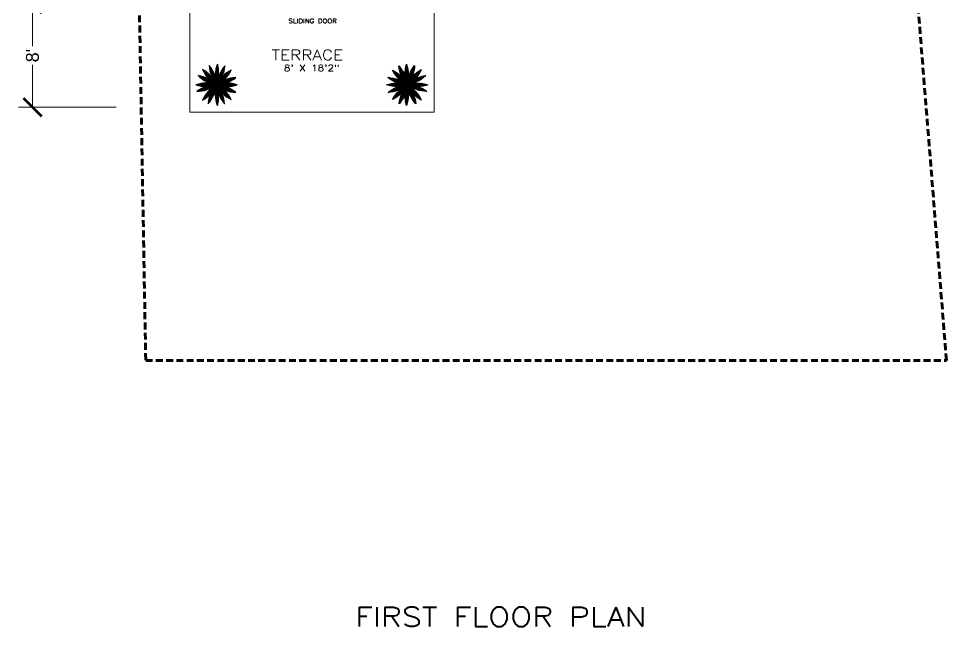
# Model space of a CAD drawing. Header units: millimetres. Extents: x 355 to 3640, y -248 to 1431.
# Drawn here: x 2777 to 3640, y -248 to 318 of the extents above; entities that cross this region are included whole.
import ezdxf

# ---------------------------------------------------------------- set-up
doc = ezdxf.new("R2010")
doc.units = ezdxf.units.MM
doc.linetypes.add('HIDDEN', pattern=[9.525, 6.35, -3.175])
doc.layers.get('0').update_dxf_attribs({"plot": 0})
for name, color, linetype, lineweight in [('DIMENSION', 251, 'Continuous', 18), ('FLOORING', 33, 'Continuous', 13), ('PERIMETER', 4, 'Continuous', 80), ('TEXT', 9, 'Continuous', 15)]:
    doc.layers.add(name, color=color, linetype=linetype, lineweight=lineweight)
doc.layers.add('PLANTS', color=92, linetype='Continuous')
doc.styles.get("Standard").update_dxf_attribs({"font": 'arial.ttf'})
doc.dimstyles.new('ISO-25', dxfattribs={"dimtxt": 12, "dimasz": 17, "dimexe": 13, "dimexo": 20, "dimgap": 3.125, "dimtad": 0, "dimtoh": 1, "dimdec": 0, "dimdsep": 46, "dimlunit": 4, "dimtxsty": 'Standard', "dimblk": 'ARCHTICK', "dimcen": 2.5, "dimclrd": 256, "dimclre": 256, "dimclrt": 256, "dimadec": 0, "dimazin": 0, "dimtfac": 1, "dimtdec": 0, "dimtmove": 0, "dimatfit": 3, "dimldrblk": 'DOT', "dimfxl": 1, "dimlwd": -1, "dimlwe": -1, "dimarcsym": 0})

# ---------------------------------------------------------------- blocks, each defined once
blk = doc.blocks.new('_ArchTick')
at = {"color": 0, "linetype": 'ByBlock', "const_width": 0.15}
blk.add_lwpolyline([(-0.5, -0.5), (0.5, 0.5)], dxfattribs=at)
blk = doc.blocks.new('*D77')
at = {"layer": 'DIMENSION', "transparency": 16777216}
for p, q in [((2867.55, 331.4), (2776.77, 331.4)), ((2789.77, 331.4), (2789.77, 292.05)), ((2789.77, 235.4), (2789.77, 274.74)), ((2867.55, 235.4), (2776.77, 235.4))]:
    blk.add_line(p, q, dxfattribs=at)
at = {"layer": 'DIMENSION', "transparency": 16777216, "xscale": 17, "yscale": 17, "zscale": 17}
for p, rotation in [((2789.77, 331.4), 90), ((2789.77, 235.4), 270)]:
    blk.add_blockref('_ArchTick', p, dxfattribs=dict(at, rotation=rotation))
at = {"layer": 'DIMENSION', "transparency": 16777216, "insert": (2789.77, 283.4), "char_height": 12, "attachment_point": 5, "rotation": 90}
blk.add_mtext("8'", dxfattribs=at)
blk = doc.blocks.new('_Dot')
at = {"color": 0, "linetype": 'ByBlock', "lineweight": -2}
blk.add_line((-0.5, 0), (-1, 0), dxfattribs=at)
at = {"color": 0, "linetype": 'ByBlock', "const_width": 0.5}
blk.add_lwpolyline([(-0.25, 0, 1), (0.25, 0, 1)], format="xyb", close=True, dxfattribs=at)
blk = doc.blocks.new('tree 34342')
h = blk.add_hatch()
h.set_pattern_fill('ANSI31', color=256, scale=0.025, style=0)
h.set_pattern_definition([(45, (-277.736226, -158.97234), (-0.0561266, 0.0561266), [])])
h.paths.add_polyline_path([(-0.013, 0.04, 0.158219), (-2.011, 0.125, 0.158219)])
h.paths.add_polyline_path([(-1.427, 1.454, 0.158219), (-0.013, 0.04, 0.158219)])
h.paths.add_polyline_path([(-0.013, 2.04, 0.158219), (-0.013, 0.04, 0.158219)])
h.paths.add_polyline_path([(-0.013, 0.04, 0.158219), (1.401, 1.454, 0.158219)])
h.paths.add_polyline_path([(-0.013, 0.04, 0.158219), (1.985, 0.125, 0.158219)])
h.paths.add_polyline_path([(-0.013, 0.04, 0.158219), (1.46, -1.313, 0.158219)])
h.paths.add_polyline_path([(-0.013, 0.04, 0.158219), (-0.013, -1.96, 0.158219)])
h.paths.add_polyline_path([(-0.013, 0.04, 0.158219), (-1.486, -1.313, 0.158219)])
for centre, start, end in [((3.068, 1.04), 162.01851, 197.98149), ((3.068, 1.04), 162.01851, 197.98149), ((-3.094, 1.04), 342.01851, 17.98149), ((-3.094, 1.04), 342.01851, 17.98149), ((1.459, 2.926), 207.01851, 242.98149), ((-2.898, -1.431), 27.01851, 62.98149), ((2.873, -1.431), 117.01851, 152.98149), ((-1.484, 2.926), 297.01851, 332.98149), ((-1.143, -2.996), 69.58565, 105.54862), ((-0.881, 3.161), 249.58565, 285.54862), ((1.335, -2.906), 114.58565, 150.54862), ((-2.833, 1.633), 294.58565, 330.54862), ((3.068, -0.96), 162.01851, 197.98149), ((3.068, -0.96), 162.01851, 197.98149), ((1.117, -2.996), 74.45138, 110.41435), ((0.856, 3.161), 254.45138, 290.41435), ((2.808, 1.633), 209.45138, 245.41435), ((-1.36, -2.906), 29.45138, 65.41435), ((-3.094, -0.96), 342.01851, 17.98149), ((-3.094, -0.96), 342.01851, 17.98149)]:
    blk.add_arc(centre, 3.239, start, end)
blk = doc.blocks.new('tree 341642')
for p, xscale, yscale, zscale, rotation in [((-0.001, -0.007), 0.1750000000000138, 0.1750000000000138, 0.1750000000000138, 335.7558265174829), ((-0.007, -0.002), 0.1749999999999829, 0.1749999999999829, 0.1749999999999829, 270)]:
    blk.add_blockref('tree 34342', p, dxfattribs=dict(xscale=xscale, yscale=yscale, zscale=zscale, rotation=rotation))

msp = doc.modelspace()

# ---------------------------------------------------------------- linework, layer by layer
at = {"layer": 'FLOORING'}
msp.add_lwpolyline([(2936.02, 326.9), (2936.02, 230.9), (3163.43, 230.9), (3163.43, 326.9)], dxfattribs=at)
at = {"layer": 'PERIMETER', "color": 252, "linetype": 'HIDDEN'}
msp.add_lwpolyline([(2873.39, 1206.47), (2895.11, -0.1), (3640.21, -0.1), (3543.48, 1205.18)], close=True, dxfattribs=at)

# ---------------------------------------------------------------- block references
at = {"layer": 'PLANTS', "yscale": 55.02359997578083, "zscale": 55.02359997578083}
for p, xscale in [((2960.98, 256.19), 55.02359997578083), ((3138.47, 256.19), -55.02359997578083)]:
    msp.add_blockref('tree 341642', p, dxfattribs=dict(at, xscale=xscale))

# ---------------------------------------------------------------- texts
at = {"layer": 'TEXT'}
for s, width, insert, char_height, attachment_point in [('\\pxqc;{\\Fromans|c0;\\W1.2;SLIDING DOOR}', 60.4514, (3020.21, 317.69), 4, 1), ('\\pxqc;{\\Fromans|c0;\\W1.2;TERRACE}', 105.8967, (3098.46, 288.8), 9.6, 3), ('\\pxqc;{\\Fromans|c0;\\W1.2;8\' X 18\'2"}', 95.2341, (3097.17, 274.88), 6, 3), ('\\pxqc;{\\Fromans|c0;\\W1.2;FIRST FLOOR PLAN}', 434.1215, (3008.43, -229.66), 18, 1)]:
    msp.add_mtext_dynamic_manual_height_columns(s, width=width, gutter_width=12.5, heights=[0], dxfattribs=dict(at, insert=insert, char_height=char_height, attachment_point=attachment_point))

# ---------------------------------------------------------------- dimensions: what is measured, and where the dimension line sits
at = {"layer": 'DIMENSION'}
dim = msp.add_linear_dim(base=(2789.77, 235.4), p1=(2887.55, 331.4), p2=(2887.55, 235.4), angle=90, dimstyle='ISO-25', dxfattribs=at)
dim.commit()
dim.dimension.update_dxf_attribs({"geometry": '*D77', "text_midpoint": (2789.77, 283.4)})

doc.saveas('drawing.dxf')
